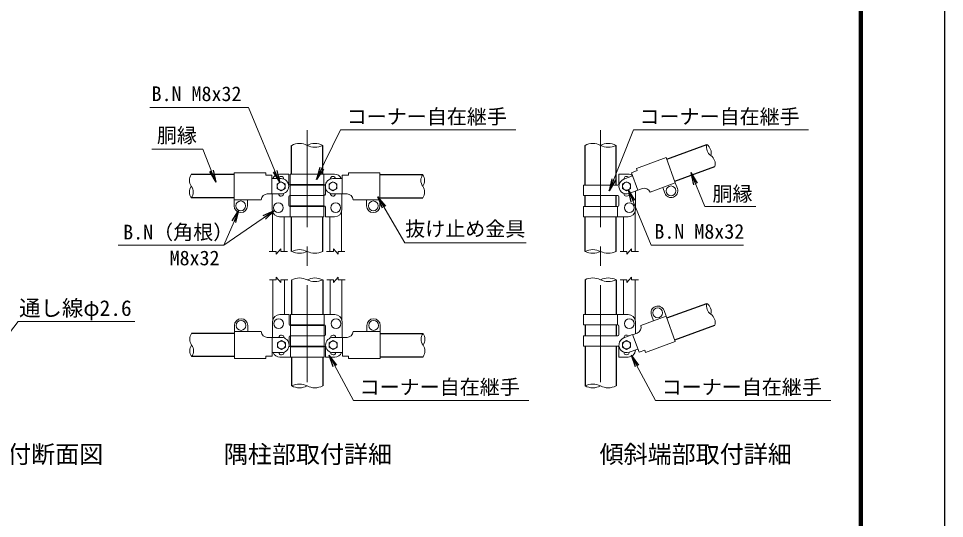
# Model space of a CAD drawing. Units: millimetres, scale not verified. Extents: x -4200 to 4200, y -2970 to 2970.
# Drawn here: x 1167 to 4200, y -1305 to 331 of the extents above; entities that cross this region are included whole.
import ezdxf
from ezdxf.enums import TextEntityAlignment as Align

# ---------------------------------------------------------------- set-up
doc = ezdxf.new("R2010")
doc.units = ezdxf.units.MM
doc.header["$LTSCALE"] = 10
doc.linetypes.add('USER1', pattern=[50.8, 31.75, -6.35, 6.35, -6.35])
for name, color, linetype, lineweight in [('0-0_D-TTL-TXT', 7, 'Continuous', 25), ('0-1_D-BMK', 2, 'USER1', 13), ('0-2_D-STR1', 1, 'Continuous', 25), ('0-3_D-STR-DIM', 7, 'Continuous', 13), ('0-C_D-STR3', 3, 'Continuous', 13), ('0-D_D-STR-TXT', 7, 'Continuous', 13), ('0-E_D-TTL', 7, 'Continuous', 25)]:
    doc.layers.add(name, color=color, linetype=linetype, lineweight=lineweight)
doc.layers.add('0-4_0', color=7, linetype='Continuous')
doc.styles.add('ＭＳ ゴシック', font='')
doc.styles.get('ＭＳ ゴシック').set_extended_font_data('MS Gothic')

# ---------------------------------------------------------------- blocks, each defined once
blk = doc.blocks.new('_Open')
at = {"layer": '0-4_0'}
blk.add_line((-10, 1.667), (0, 0), dxfattribs=at)
blk.add_lwpolyline([(-10, -1.667), (0, 0), (-10, 0)], dxfattribs=at)

msp = doc.modelspace()

# ---------------------------------------------------------------- linework, layer by layer
at = {"layer": '0-1_D-BMK'}
for p, q in [((2112.56, -34.37), (2112.56, -921.85)), ((3073.52, -34.37), (3073.52, -921.85))]:
    msp.add_line(p, q, dxfattribs=at)
at = {"layer": '0-2_D-STR1'}
for p, q in [((2061.76, -178.37), (2061.76, -84.37)), ((2163.36, -178.37), (2163.36, -84.37)), ((3022.72, -214.37), (3022.72, -84.37)), ((3124.32, -214.37), (3124.32, -84.37)), ((3290.49, -129.99), (3422.05, -82.11)), ((1873.06, -180.17), (1733.06, -180.17)), ((2351.06, -180.27), (2491.06, -180.27)), ((3316.55, -201.59), (3448.11, -153.71)), ((2061.76, -214.37), (2061.76, -212.37)), ((2163.36, -214.37), (2163.36, -212.37)), ((1873.06, -256.37), (1733.06, -256.37)), ((2351.06, -256.47), (2491.06, -256.47)), ((3022.72, -284.37), (3022.72, -248.37)), ((3124.32, -284.37), (3124.32, -248.37)), ((2061.76, -284.37), (2061.76, -282.37)), ((2163.36, -284.37), (2163.36, -282.37)), ((2061.76, -431.73), (2061.76, -318.37)), ((2163.36, -431.73), (2163.36, -318.37)), ((3022.72, -431.73), (3022.72, -318.37)), ((3124.32, -431.73), (3124.32, -318.37)), ((2061.76, -524.37), (2061.76, -637.73)), ((2163.36, -524.37), (2163.36, -637.73)), ((3022.72, -524.37), (3022.72, -637.73)), ((3124.32, -524.37), (3124.32, -637.73)), ((3290.49, -649.35), (3422.05, -601.47)), ((2061.76, -671.73), (2061.76, -673.73)), ((2163.36, -671.73), (2163.36, -673.73)), ((3022.72, -671.73), (3022.72, -707.73)), ((3124.32, -671.73), (3124.32, -707.73)), ((3316.55, -720.95), (3448.11, -673.07)), ((1874.06, -699.63), (1734.06, -699.63)), ((2352.06, -699.73), (2492.06, -699.73)), ((2061.76, -741.73), (2061.76, -743.73)), ((2163.36, -741.73), (2163.36, -743.73)), ((3022.72, -741.73), (3022.72, -871.73)), ((3124.32, -741.73), (3124.32, -871.73)), ((1874.06, -775.83), (1734.06, -775.83)), ((2061.76, -777.73), (2061.76, -871.73)), ((2163.36, -777.73), (2163.36, -871.73)), ((2352.06, -775.93), (2492.06, -775.93))]:
    msp.add_line(p, q, dxfattribs=at)
at = {"layer": '0-3_D-STR-DIM'}
for p, q in [((2025.81, -422.73), (2010.81, -440.73)), ((2025.81, -422.73), (2025.81, -431.73)), ((2198.81, -422.73), (2198.81, -431.73)), ((2198.81, -422.73), (2213.81, -440.73)), ((3175.02, -422.73), (3160.02, -440.73)), ((3175.02, -422.73), (3175.02, -431.73)), ((2010.81, -431.73), (1988.31, -431.73)), ((2010.81, -431.73), (2010.81, -440.73)), ((2048.31, -431.73), (2025.81, -431.73)), ((2176.31, -431.73), (2198.81, -431.73)), ((2213.81, -431.73), (2236.31, -431.73)), ((2213.81, -431.73), (2213.81, -440.73)), ((3160.02, -431.73), (3137.52, -431.73)), ((3160.02, -431.73), (3160.02, -440.73)), ((3197.52, -431.73), (3175.02, -431.73)), ((2011.31, -524.37), (2011.31, -515.37)), ((2026.31, -533.37), (2011.31, -515.37)), ((2199.31, -533.37), (2214.31, -515.37)), ((2214.31, -524.37), (2214.31, -515.37)), ((3160.02, -533.37), (3175.02, -515.37)), ((3175.02, -524.37), (3175.02, -515.37)), ((2011.31, -524.37), (1988.81, -524.37)), ((2048.81, -524.37), (2026.31, -524.37)), ((2026.31, -533.37), (2026.31, -524.37)), ((2176.81, -524.37), (2199.31, -524.37)), ((2199.31, -533.37), (2199.31, -524.37)), ((2214.31, -524.37), (2236.81, -524.37)), ((3137.52, -524.37), (3160.02, -524.37)), ((3160.02, -533.37), (3160.02, -524.37)), ((3175.02, -524.37), (3197.52, -524.37))]:
    msp.add_line(p, q, dxfattribs=at)
for centre, radius, start, end in [((2087.16, -135.13), 56.76, 63.4184, 116.5816), ((2137.96, -135.13), 56.76, 63.4184, 116.5816), ((2137.96, -33.6), 56.76, 243.4184, 296.5816), ((3048.12, -135.12), 56.75, 63.41374, 116.58626), ((3098.92, -135.12), 56.75, 63.41365, 116.58635), ((3098.92, -33.62), 56.75, 243.41365, 296.58635), ((3454.16, -90.69), 33.24, 165.03504, 234.96496), ((3402.96, -109.32), 33.24, 345.03504, 54.96496), ((3415.99, -145.13), 33.24, 345.03422, 54.96578), ((1760.3, -199.22), 33.24, 145.03422, 214.96578), ((2518.3, -199.32), 33.24, 145.03504, 214.96496), ((2463.82, -199.32), 33.24, 325.03422, 34.96578), ((1760.3, -237.32), 33.24, 145.03504, 214.96496), ((1705.82, -237.32), 33.24, 325.03504, 34.96496), ((2463.82, -237.42), 33.24, 325.03504, 34.96496), ((2087.16, -482.49), 56.76, 63.41723, 116.58277), ((2087.16, -380.97), 56.76, 243.41723, 296.58277), ((2137.96, -380.97), 56.76, 243.41722, 296.58278), ((3048.12, -482.48), 56.76, 63.41488, 116.58512), ((3048.12, -380.97), 56.76, 243.41488, 296.58512), ((3098.92, -380.97), 56.76, 243.41485, 296.58515), ((2087.16, -575.13), 56.76, 63.41722, 116.58278), ((2137.96, -575.13), 56.76, 63.41723, 116.58277), ((2137.96, -473.61), 56.76, 243.41723, 296.58277), ((3048.12, -575.12), 56.76, 63.41485, 116.58515), ((3098.92, -575.12), 56.76, 63.41488, 116.58512), ((3098.92, -473.61), 56.76, 243.41488, 296.58512), ((3454.16, -610.05), 33.24, 165.03504, 234.96496), ((3402.96, -628.69), 33.24, 345.03504, 54.96496), ((3415.99, -664.49), 33.24, 345.03422, 54.96578), ((1761.3, -718.68), 33.24, 145.03504, 214.96496), ((2519.3, -718.78), 33.24, 145.03504, 214.96496), ((2464.82, -718.78), 33.24, 325.03504, 34.96496), ((1761.3, -756.78), 33.24, 145.03422, 214.96578), ((1706.82, -756.78), 33.24, 325.03504, 34.96496), ((2464.82, -756.88), 33.24, 325.03422, 34.96578), ((2087.16, -922.49), 56.76, 63.4184, 116.5816), ((2087.16, -820.97), 56.76, 243.4184, 296.5816), ((2137.96, -820.97), 56.76, 243.4184, 296.5816), ((3048.12, -922.48), 56.75, 63.41365, 116.58635), ((3048.12, -820.98), 56.75, 243.41365, 296.58635), ((3098.92, -820.98), 56.75, 243.41374, 296.58626)]:
    msp.add_arc(centre, radius, start, end, dxfattribs=at)
at = {"layer": '0-C_D-STR3'}
for p, q in [((3191.08, -159.78), (3288.44, -124.35)), ((3288.44, -124.35), (3318.53, -207.04)), ((1873.06, -174.37), (1873.06, -262.37)), ((1976.66, -174.37), (1873.06, -174.37)), ((2052.06, -178.37), (2022.06, -178.37)), ((2052.06, -178.37), (2052.06, -210.37)), ((2056.46, -178.37), (2056.46, -212.37)), ((2056.46, -178.37), (2202.06, -178.37)), ((2167.66, -178.37), (2167.66, -212.37)), ((2247.46, -174.37), (2351.06, -174.37)), ((2351.06, -174.37), (2351.06, -262.37)), ((3133.77, -178.37), (3163.77, -178.37)), ((3133.77, -178.37), (3133.77, -210.37)), ((3174.96, -173.95), (3195.89, -231.46)), ((1996.66, -182.16), (1996.66, -243.37)), ((2027.06, -193.37), (1996.66, -193.37)), ((2197.06, -193.37), (2227.46, -193.37)), ((2227.46, -182.16), (2227.46, -243.37)), ((3150.22, -194.88), (3178.79, -184.48)), ((3235.84, -237.14), (3318.53, -207.04)), ((3318.53, -207.04), (3325.38, -225.84)), ((2167.66, -214.37), (2056.06, -214.37)), ((2056.46, -212.37), (2168.06, -212.37)), ((2056.46, -214.37), (2056.46, -248.37)), ((2167.66, -214.37), (2167.66, -248.37)), ((2172.06, -216.37), (2172.06, -244.37)), ((3018.17, -214.37), (3129.77, -214.37)), ((3018.17, -214.37), (3018.17, -248.37)), ((3167.32, -241.86), (3195.89, -231.46)), ((3187.77, -234.42), (3187.77, -294.37)), ((3210.57, -226.12), (3195.89, -231.46)), ((3277.19, -222.09), (3284.03, -240.89)), ((1873.06, -262.37), (1873.06, -282.37)), ((1962.06, -262.37), (1874.06, -262.37)), ((1917.06, -262.37), (1917.06, -282.37)), ((1982.04, -243.37), (1997.66, -243.37)), ((2027.06, -243.37), (1996.66, -243.37)), ((1998.06, -243.37), (1998.06, -294.37)), ((2052.06, -280.37), (2052.06, -252.37)), ((2167.66, -248.37), (2056.06, -248.37)), ((2056.46, -248.37), (2168.06, -248.37)), ((2056.46, -248.37), (2056.46, -282.37)), ((2167.66, -248.37), (2167.66, -282.37)), ((2197.06, -243.37), (2227.46, -243.37)), ((2226.06, -243.37), (2226.06, -294.37)), ((2243.09, -243.37), (2227.46, -243.37)), ((2263.06, -262.37), (2351.06, -262.37)), ((2307.06, -262.37), (2307.06, -282.37)), ((2351.06, -262.37), (2351.06, -282.37)), ((3129.37, -248.37), (3017.77, -248.37)), ((3018.17, -248.37), (3129.77, -248.37)), ((3133.77, -280.37), (3133.77, -252.37)), ((1999.06, -431.73), (1999.06, -301.22)), ((2167.66, -284.37), (2056.06, -284.37)), ((2056.46, -282.37), (2168.06, -282.37)), ((2056.46, -284.37), (2056.46, -318.37)), ((2167.66, -284.37), (2167.66, -318.37)), ((2172.06, -286.37), (2172.06, -318.37)), ((2225.06, -431.73), (2225.06, -301.22)), ((3018.17, -284.37), (3129.77, -284.37)), ((3018.17, -284.37), (3018.17, -318.37)), ((3129.37, -284.37), (3129.37, -318.37)), ((3186.77, -431.73), (3186.77, -301.22)), ((2167.66, -318.37), (2022.06, -318.37)), ((2037.06, -431.73), (2037.06, -318.37)), ((2172.06, -318.37), (2202.06, -318.37)), ((2187.06, -431.73), (2187.06, -318.37)), ((3018.17, -318.37), (3163.77, -318.37)), ((3148.77, -431.73), (3148.77, -318.37)), ((2000.06, -524.37), (2000.06, -654.87)), ((2038.06, -524.37), (2038.06, -637.73)), ((2188.06, -524.37), (2188.06, -637.73)), ((2226.06, -524.37), (2226.06, -654.87)), ((3148.77, -524.37), (3148.77, -637.73)), ((3186.77, -524.37), (3186.77, -654.87)), ((3288.44, -643.71), (3281.6, -624.92)), ((1999.06, -712.73), (1999.06, -661.73)), ((2053.06, -637.73), (2023.06, -637.73)), ((2053.06, -669.73), (2053.06, -637.73)), ((2057.46, -671.73), (2057.46, -637.73)), ((2057.46, -637.73), (2203.06, -637.73)), ((2168.66, -671.73), (2168.66, -637.73)), ((2227.06, -712.73), (2227.06, -661.73)), ((3018.17, -671.73), (3018.17, -637.73)), ((3018.17, -637.73), (3163.77, -637.73)), ((3129.37, -671.73), (3129.37, -637.73)), ((3187.77, -700.57), (3187.77, -661.73)), ((3205.74, -673.81), (3288.44, -643.71)), ((3247.09, -658.76), (3240.25, -639.97)), ((3318.53, -726.4), (3288.44, -643.71)), ((1874.06, -693.73), (1874.06, -673.73)), ((1874.06, -781.73), (1874.06, -693.73)), ((1962.06, -693.73), (1874.06, -693.73)), ((1918.06, -693.73), (1918.06, -673.73)), ((2168.66, -673.73), (2057.06, -673.73)), ((2057.46, -671.73), (2169.06, -671.73)), ((2057.46, -707.73), (2057.46, -673.73)), ((2168.66, -707.73), (2168.66, -673.73)), ((2173.06, -675.73), (2173.06, -703.73)), ((2263.06, -693.73), (2351.06, -693.73)), ((2308.06, -693.73), (2308.06, -673.73)), ((2352.06, -693.73), (2352.06, -673.73)), ((2352.06, -781.73), (2352.06, -693.73)), ((3018.17, -671.73), (3129.77, -671.73)), ((3133.77, -675.73), (3133.77, -703.73)), ((1982.04, -712.73), (1997.66, -712.73)), ((1997.66, -773.94), (1997.66, -712.73)), ((2028.06, -712.73), (1997.66, -712.73)), ((2053.06, -739.73), (2053.06, -711.73)), ((2168.66, -707.73), (2057.06, -707.73)), ((2057.46, -707.73), (2169.06, -707.73)), ((2057.46, -741.73), (2057.46, -707.73)), ((2168.66, -741.73), (2168.66, -707.73)), ((2198.06, -712.73), (2228.46, -712.73)), ((2243.09, -712.73), (2227.46, -712.73)), ((2228.46, -773.94), (2228.46, -712.73)), ((3129.37, -707.73), (3017.77, -707.73)), ((3018.17, -707.73), (3129.77, -707.73)), ((3018.17, -741.73), (3018.17, -707.73)), ((3150.22, -714.24), (3178.79, -703.84)), ((3193.47, -698.5), (3177.85, -704.18)), ((3199.72, -761.36), (3178.79, -703.84)), ((3221.18, -761.84), (3318.53, -726.4)), ((2168.66, -743.73), (2057.06, -743.73)), ((2057.46, -741.73), (2169.06, -741.73)), ((2057.46, -777.73), (2057.46, -743.73)), ((2168.66, -777.73), (2168.66, -743.73)), ((2173.06, -777.73), (2173.06, -745.73)), ((3018.17, -741.73), (3129.77, -741.73)), ((3133.77, -777.73), (3133.77, -745.73)), ((3167.32, -761.22), (3195.89, -750.82)), ((1977.66, -781.73), (1874.06, -781.73)), ((2028.06, -762.73), (1997.66, -762.73)), ((2168.66, -777.73), (2023.06, -777.73)), ((2173.06, -777.73), (2203.06, -777.73)), ((2198.06, -762.73), (2228.46, -762.73)), ((2248.46, -781.73), (2352.06, -781.73)), ((3133.77, -777.73), (3163.77, -777.73))]:
    msp.add_line(p, q, dxfattribs=at)
for points in [[(1976.66, -174.37), (1976.66, -182.16), (1996.66, -182.16)], [(2247.46, -174.37), (2247.46, -182.16), (2227.46, -182.16)], [(3191.08, -159.78), (3193.75, -167.11), (3174.96, -173.95)], [(3221.18, -761.84), (3218.52, -754.52), (3199.72, -761.36)], [(1977.66, -781.73), (1977.66, -773.94), (1997.66, -773.94)], [(2248.46, -781.73), (2248.46, -773.94), (2228.46, -773.94)]]:
    msp.add_lwpolyline(points, dxfattribs=at)
for points in [[(2027.06, -203.37), (2040.05, -210.87), (2040.05, -225.87), (2027.06, -233.37), (2014.07, -225.87), (2014.07, -210.87)], [(2197.06, -203.37), (2184.07, -210.87), (2184.07, -225.87), (2197.06, -233.37), (2210.05, -225.87), (2210.05, -210.87)], [(3158.77, -203.37), (3145.78, -210.87), (3145.78, -225.87), (3158.77, -233.37), (3171.76, -225.87), (3171.76, -210.87)], [(2028.06, -752.73), (2041.05, -745.23), (2041.05, -730.23), (2028.06, -722.73), (2015.07, -730.23), (2015.07, -745.23)], [(2198.06, -752.73), (2185.07, -745.23), (2185.07, -730.23), (2198.06, -722.73), (2211.05, -730.23), (2211.05, -745.23)], [(3158.77, -752.73), (3145.78, -745.23), (3145.78, -730.23), (3158.77, -722.73), (3171.76, -730.23), (3171.76, -745.23)]]:
    msp.add_lwpolyline(points, close=True, dxfattribs=at)
for centre, radius in [((2027.06, -218.37), 12.99), ((2197.06, -218.37), 12.99), ((3158.77, -218.37), 12.99), ((3304.7, -233.36), 16), ((1895.06, -282.37), 16), ((2018.06, -288.37), 16), ((2206.06, -288.37), 16), ((2329.06, -282.37), 16), ((3167.77, -288.37), 16), ((3260.92, -632.44), 16), ((1896.06, -673.73), 16), ((2019.06, -667.73), 16), ((2207.06, -667.73), 16), ((2330.06, -673.73), 16), ((3167.77, -667.73), 16), ((2028.06, -737.73), 12.99), ((2198.06, -737.73), 12.99), ((3158.77, -737.73), 12.99)]:
    msp.add_circle(centre, radius, dxfattribs=at)
for centre, radius, start, end in [((2022.06, -202.37), 24, 90, 157.97569), ((2202.06, -202.37), 24, 22.02431, 90), ((3163.77, -202.37), 24, 52.55408, 90), ((2027.06, -194.37), 8.5, 356.73321, 173.24367), ((2027.06, -218.37), 25, 270, 90), ((2056.06, -210.37), 4, 180, 270), ((2197.06, -218.37), 25, 90, 270), ((2197.06, -194.37), 8.5, 6.75633, 183.26679), ((3129.77, -210.37), 4, 270, 0), ((3158.77, -218.37), 25, 110, 290), ((3158.77, -194.37), 8.5, 36.73387, 183.26679), ((2027.06, -242.37), 8.5, 186.75633, 3.26679), ((2168.06, -216.37), 4, 0, 90), ((2197.06, -242.37), 8.5, 176.73321, 353.24367), ((3158.77, -242.37), 8.5, 176.73321, 3.26613), ((3217.41, -244.91), 20, 22.86598, 110), ((3304.7, -233.36), 22, 200, 20), ((1982.04, -263.37), 20, 90, 177.13402), ((2056.06, -252.37), 4, 90, 180), ((2168.06, -244.37), 4, 270, 0), ((2243.09, -263.37), 20, 2.86598, 90), ((3129.77, -252.37), 4, 0, 90), ((1895.06, -282.37), 22, 180, 0), ((2022.06, -294.37), 24, 180, 270), ((2056.06, -280.37), 4, 180, 270), ((2168.06, -286.37), 4, 0, 90), ((2202.06, -294.37), 24, 270, 0), ((2329.06, -282.37), 22, 180, 0), ((3129.77, -280.37), 4, 270, 0), ((3163.77, -294.37), 24, 270, 0), ((3260.92, -632.44), 22, 20, 200), ((1896.06, -673.73), 22, 0, 180), ((2023.06, -661.73), 24, 90, 180), ((2203.06, -661.73), 24, 0, 90), ((2330.06, -673.73), 22, 0, 180), ((3163.77, -661.73), 24, 0, 90), ((1982.04, -692.73), 20, 182.86598, 270), ((2057.06, -669.73), 4, 180, 270), ((2169.06, -675.73), 4, 0, 90), ((2243.09, -692.73), 20, 270, 357.13402), ((3129.77, -675.73), 4, 0, 90), ((3186.63, -679.7), 20, 290, 17.13402), ((2028.06, -713.73), 8.5, 356.73321, 173.24367), ((2028.06, -737.73), 25, 270, 90), ((2057.06, -711.73), 4, 90, 180), ((2169.06, -703.73), 4, 270, 0), ((2198.06, -737.73), 25, 90, 270), ((2198.06, -713.73), 8.5, 6.75633, 183.26679), ((3129.77, -703.73), 4, 270, 0), ((3158.77, -737.73), 25, 110, 290), ((3158.77, -713.73), 8.5, 36.73387, 183.26679), ((2057.06, -739.73), 4, 180, 270), ((2169.06, -745.73), 4, 0, 90), ((3129.77, -745.73), 4, 0, 90), ((3163.77, -753.73), 24, 270, 359.88224), ((2023.06, -753.73), 24, 202.02431, 270), ((2028.06, -761.73), 8.5, 186.75633, 3.26679), ((2198.06, -761.73), 8.5, 176.73321, 353.24367), ((2203.06, -753.73), 24, 270, 337.97569), ((3158.77, -761.73), 8.5, 176.73321, 3.26679)]:
    msp.add_arc(centre, radius, start, end, dxfattribs=at)
at = {"layer": '0-D_D-STR-TXT'}
for points in [[(1597.14, 39.29), (1920.2, 39.29), (2021.69, -204.47)], [(2795.98, -33.96), (2222.17, -33.96), (2143.62, -193.85)], [(3755.07, -33.96), (3181.25, -33.96), (3102.56, -231.22)], [(1603.26, -96.36), (1770.28, -96.36), (1812.27, -203.22)], [(3582.37, -284.94), (3415.34, -284.94), (3370.71, -175.4)], [(3542.26, -411.17), (3239.19, -411.17), (3165.54, -231.46)], [(2830.39, -402.96), (2432.95, -402.96), (2345.48, -254.19)], [(1493.55, -410.7), (1839.62, -410.7), (2003.7, -298.53)], [(1493.55, -410.7), (1839.62, -410.7), (1888.37, -298.87)], [(1548.16, -661.17), (1166.23, -661.17), (1051.68, -809.7)], [(2838.2, -918.88), (2264.39, -918.88), (2185.9, -772.88)], [(3827.78, -918.88), (3253.96, -918.88), (3175.47, -772.88)]]:
    msp.add_lwpolyline(points, dxfattribs=at)
at = {"layer": '0-E_D-TTL', "color": 2}
msp.add_lwpolyline([(-4199.68, 2970.23), (4200.32, 2970.23), (4200.32, -2969.77), (-4199.68, -2969.77)], close=True, dxfattribs=at)
at = {"layer": '0-E_D-TTL'}
for points in [[(-3929.68, 2750.23), (3930.32, 2750.23), (3930.32, -2749.77), (-3929.68, -2749.77)], [(-3927.18, 2747.73), (3927.82, 2747.73), (3927.82, -2747.27), (-3927.18, -2747.27)], [(-3924.68, 2745.23), (3925.32, 2745.23), (3925.32, -2744.77), (-3924.68, -2744.77)], [(-3922.18, 2742.73), (3922.82, 2742.73), (3922.82, -2742.27), (-3922.18, -2742.27)], [(-3919.68, 2740.23), (3920.32, 2740.23), (3920.32, -2739.77), (-3919.68, -2739.77)]]:
    msp.add_lwpolyline(points, close=True, dxfattribs=at)

# ---------------------------------------------------------------- block references
at = {"layer": '0-D_D-STR-TXT', "xscale": 4, "yscale": 4}
for p, rotation in [((1813, -205.08), 291.44911), ((2022.46, -206.31), 292.60463), ((2142.73, -195.64), 243.83546), ((3369.96, -173.54), 112.1685), ((3101.82, -233.08), 248.25208), ((3164.78, -229.61), 112.28539), ((2344.47, -252.47), 120.45217), ((1889.17, -297.04), 66.44646), ((2005.35, -297.4), 34.35859), ((2184.96, -771.12), 118.26049), ((3174.53, -771.12), 118.26049)]:
    msp.add_blockref('_Open', p, dxfattribs=dict(at, rotation=rotation))

# ---------------------------------------------------------------- texts
at = {"layer": '0-0_D-TTL-TXT', "style": 'ＭＳ ゴシック'}
for s, p in [('胴縁と金網取付断面図', (657.44, -1141.13)), ('隅柱部取付詳細', (1839.67, -1141.28)), ('傾斜端部取付詳細', (3070.45, -1141.13))]:
    msp.add_text(s, height=57.7, dxfattribs=at).set_placement(p, align=Align.BOTTOM_LEFT)
at = {"layer": '0-D_D-STR-TXT', "style": 'ＭＳ ゴシック'}
for s, height, p in [('B.N M8x32', 48.09, (1602.88, 45.99)), ('コーナー自在継手', 48.09, (2242.1, -28.77)), ('コーナー自在継手', 48.09, (3201.18, -28.77)), ('胴縁', 48.09, (1620.19, -90.06)), ('胴縁', 48.09, (3440.28, -281.49)), ('抜け止め金具', 48.09, (2433.59, -396.03)), ('B.N（角根）', 48.09, (1509.79, -406.77)), ('B.N M8x32', 48.09, (3250.03, -404.47)), ('M8x32', 48.09, (1661.87, -491.35)), ('通し線φ2.6', 51.45, (1168.83, -658.07)), ('コーナー自在継手', 48.09, (2284.32, -913.7)), ('コーナー自在継手', 48.09, (3273.89, -913.7))]:
    msp.add_text(s, height=height, dxfattribs=at).set_placement(p, align=Align.BOTTOM_LEFT)

doc.saveas('drawing.dxf')
